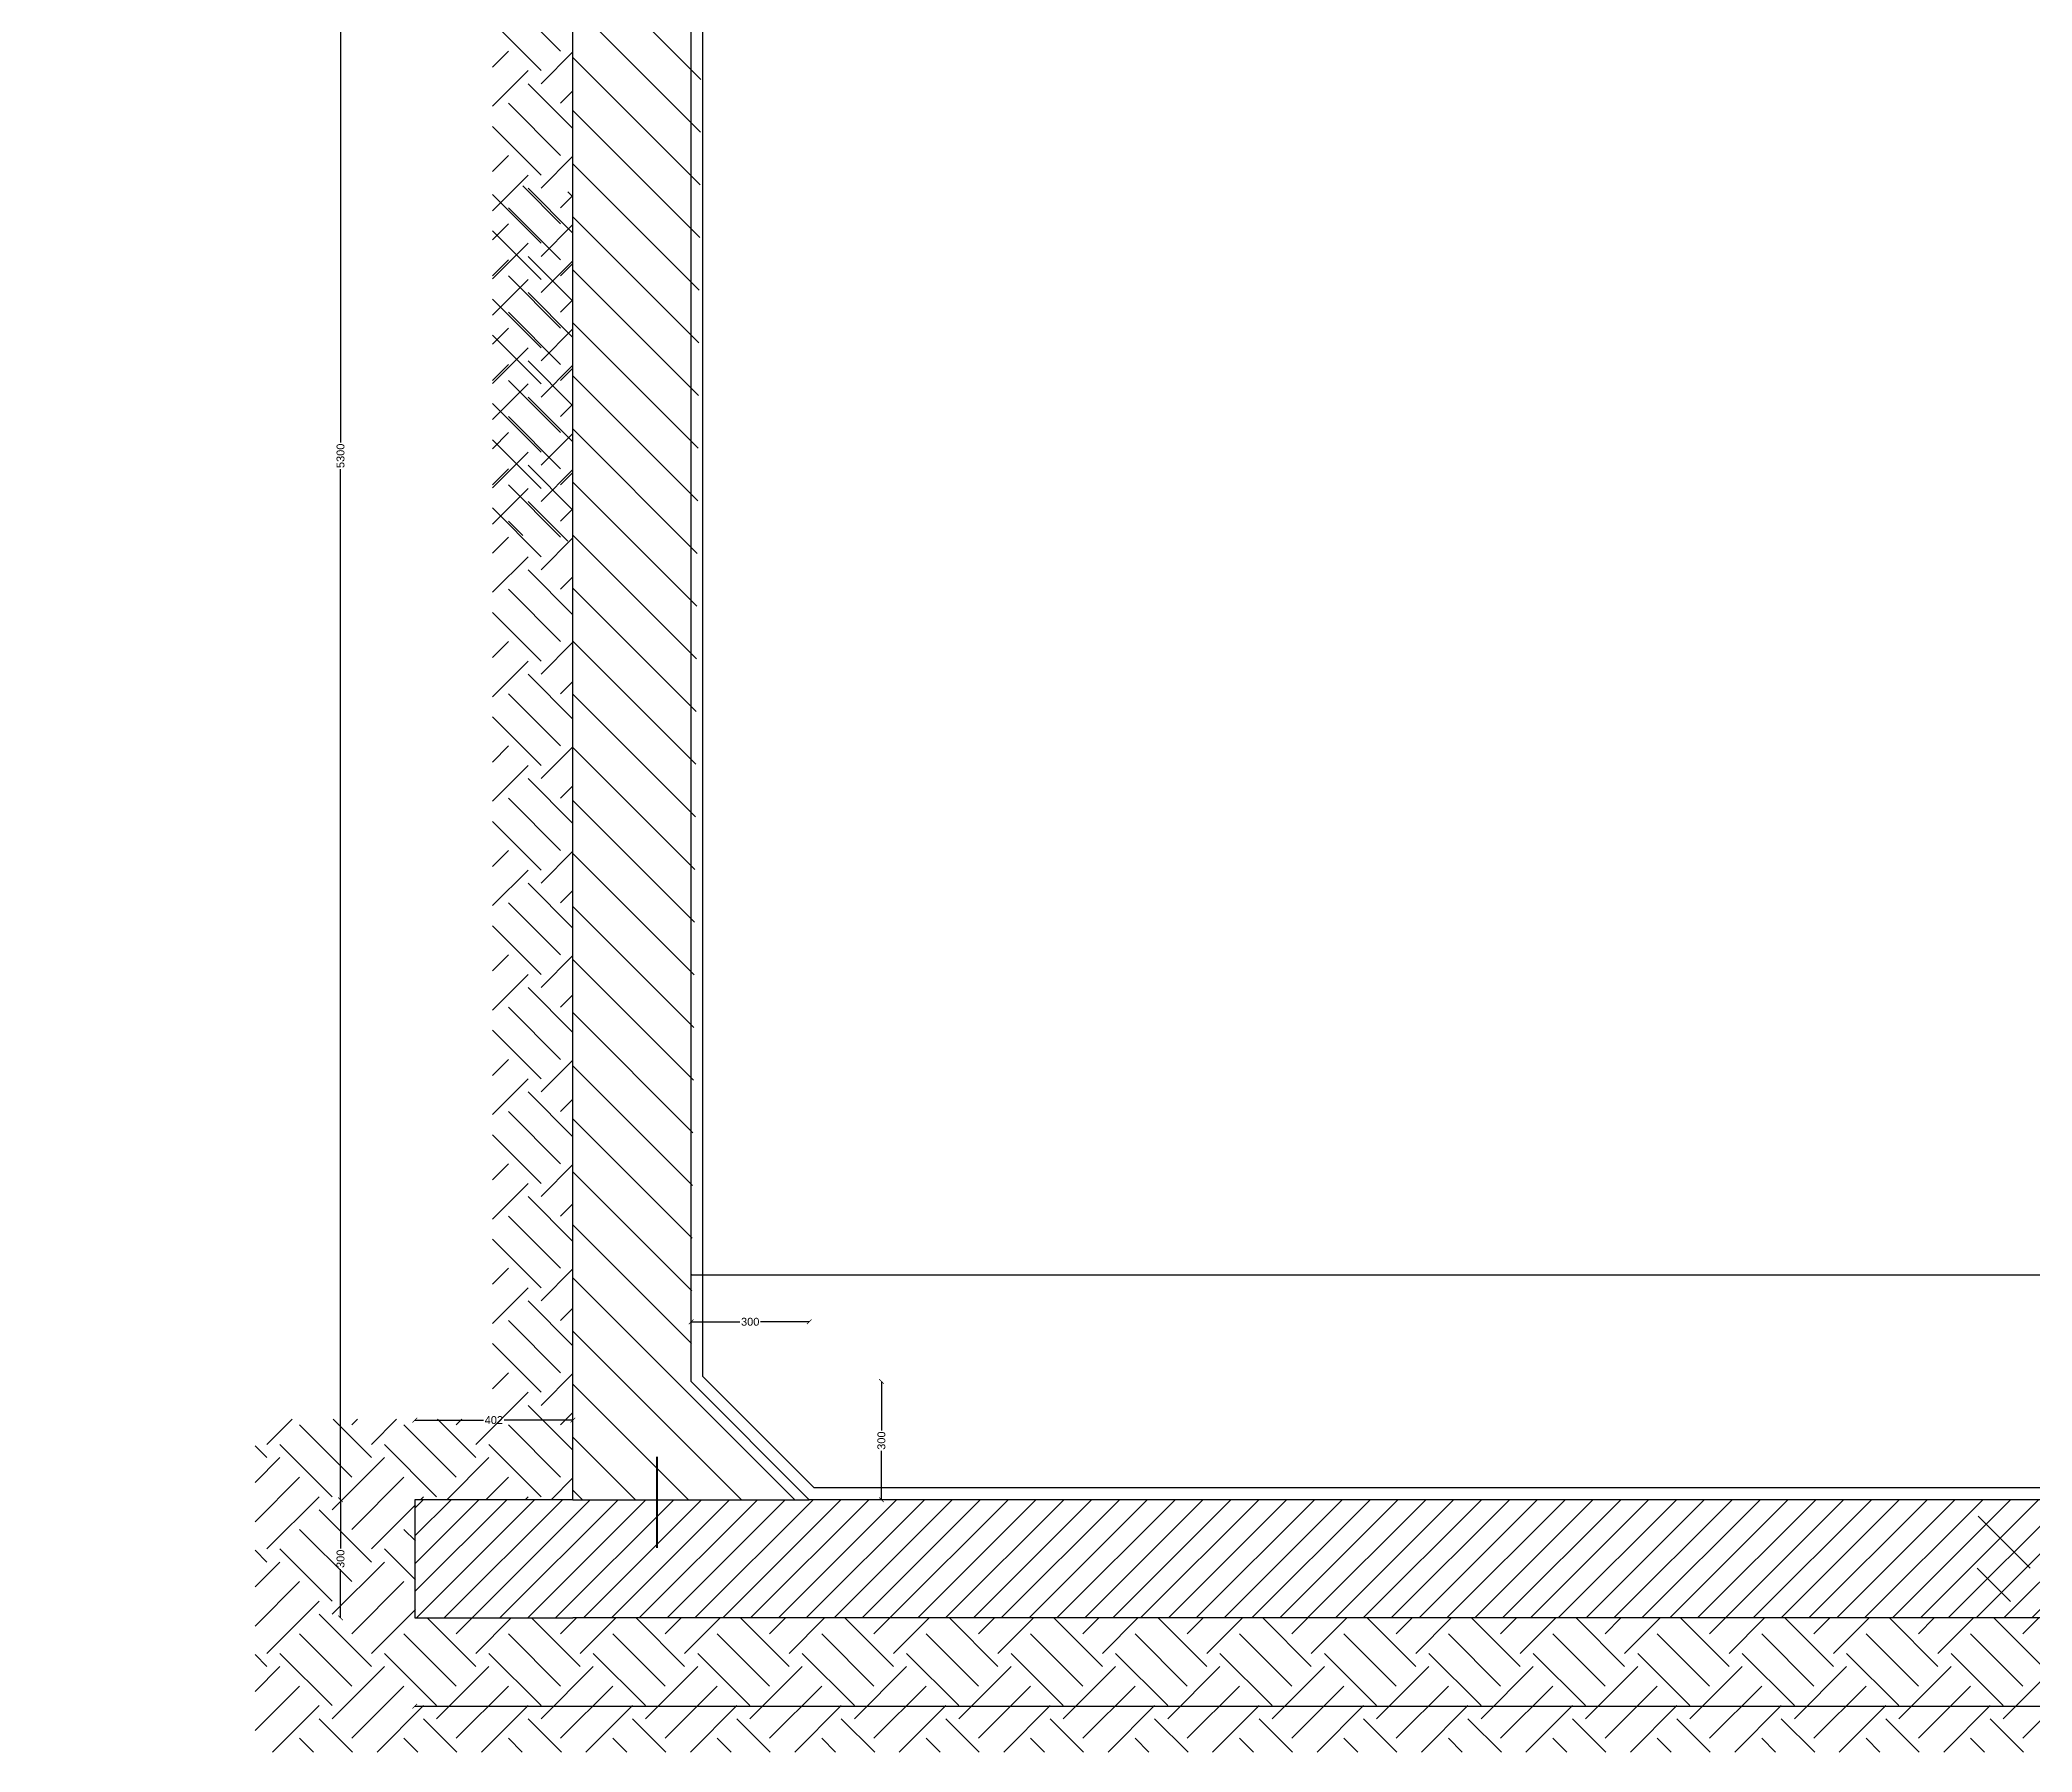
# Model space of a CAD drawing. Header units: millimetres. Extents: x 2969 to 3572, y -1471 to -565.
# Drawn here: x 3457 to 3507.6, y -1470.4 to -1426.9 of the extents above; entities that cross this region are included whole.
import ezdxf

# ---------------------------------------------------------------- set-up
doc = ezdxf.new("R2010")
doc.units = ezdxf.units.MM
doc.linetypes.add('Hidden', pattern=[71.4375, 47.625, -23.8125])
for name, color, linetype in [('05', 1, 'Continuous'), ('DIM', 4, 'Continuous'), ('H', 8, 'Continuous'), ('HATCH', 8, 'Continuous'), ('SW', 8, 'Continuous')]:
    doc.layers.add(name, color=color, linetype=linetype)
doc.layers.add('A-DETL-MLIN', color=7, linetype='Continuous', lineweight=35)
doc.styles.add('style1-bil', font='arial.ttf')
doc.dimstyles.new('PLAN DIN', dxfattribs={"dimtxt": 0.1, "dimasz": 0.04, "dimexe": 0.18, "dimexo": 0.0625, "dimgap": 0.04, "dimtad": 0, "dimdec": 0, "dimlfac": 100, "dimzin": 0, "dimdsep": 46, "dimtxsty": 'style1-bil', "dimblk": 'ARCHTICK', "dimcen": 0.09, "dimse1": 1, "dimse2": 1, "dimclrd": 160, "dimclrt": 7, "dimadec": 0, "dimazin": 0, "dimtfac": 1, "dimtdec": 0, "dimtofl": 0, "dimtmove": 2, "dimatfit": 3, "dimfxl": 0.18, "dimtolj": 1, "dimtzin": 0, "dimlwd": 25, "dimarcsym": 0})
doc.dimstyles.new('standard-01', dxfattribs={"dimtxt": 0.2, "dimasz": 0.12, "dimexe": 0.18, "dimexo": 0.0625, "dimgap": 0.04, "dimtad": 0, "dimzin": 0, "dimdsep": 46, "dimtxsty": 'style1-bil', "dimblk": 'ARCHTICK', "dimcen": 0.09, "dimse1": 1, "dimse2": 1, "dimclrd": 160, "dimclrt": 7, "dimadec": 0, "dimazin": 0, "dimtfac": 1, "dimtofl": 0, "dimtmove": 2, "dimatfit": 3, "dimfxl": 1, "dimtolj": 1, "dimtzin": 0, "dimlwd": 25, "dimarcsym": 2})
pattern_1 = [(135, (7179.8227, -2003.4866), (0.6735192, 0.6735192), [])]

# ---------------------------------------------------------------- blocks, each defined once
blk = doc.blocks.new('_ARCHTICK')
at = {"color": 0, "linetype": 'ByBlock', "const_width": 0.15}
blk.add_lwpolyline([(-0.5, -0.5), (0.5, 0.5)], dxfattribs=at)
blk = doc.blocks.new('*D15')
at = {"layer": 'Defpoints', "color": 0, "transparency": 16777216}
for p in [(3473.525, -1461.01), (3476.487, -1464.01), (3478.356, -1464.01)]:
    blk.add_point(p, dxfattribs=at)
at = {"layer": 'DIM', "color": 160, "lineweight": 25, "transparency": 16777216}
for p, q in [((3478.356, -1461.01), (3478.356, -1462.249)), ((3478.356, -1464.01), (3478.356, -1462.77))]:
    blk.add_line(p, q, dxfattribs=at)
at = {"layer": 'DIM', "color": 160, "lineweight": 25, "transparency": 16777216, "xscale": 0.12, "yscale": 0.12, "zscale": 0.12}
for p, rotation in [((3478.356, -1461.01), 90), ((3478.356, -1464.01), 270)]:
    blk.add_blockref('_ARCHTICK', p, dxfattribs=dict(at, rotation=rotation))
at = {"layer": 'DIM', "color": 7, "transparency": 16777216, "insert": (3478.356, -1462.51), "char_height": 0.2, "attachment_point": 5, "rotation": 90, "style": 'style1-bil'}
blk.add_mtext('\\A1;300', dxfattribs=at)
blk = doc.blocks.new('*D16')
at = {"layer": 'Defpoints', "color": 0, "transparency": 16777216}
for p in [(3476.525, -1459.493), (3473.525, -1461.01), (3476.525, -1464.01)]:
    blk.add_point(p, dxfattribs=at)
at = {"layer": 'DIM', "color": 160, "lineweight": 25, "transparency": 16777216}
for p, q in [((3473.525, -1459.493), (3474.764, -1459.493)), ((3476.525, -1459.493), (3475.285, -1459.493))]:
    blk.add_line(p, q, dxfattribs=at)
at = {"layer": 'DIM', "color": 160, "lineweight": 25, "transparency": 16777216, "xscale": 0.12, "yscale": 0.12, "zscale": 0.12, "rotation": 180}
blk.add_blockref('_ARCHTICK', (3473.525, -1459.493), dxfattribs=at)
at = {"layer": 'DIM', "color": 160, "lineweight": 25, "transparency": 16777216, "xscale": 0.12, "yscale": 0.12, "zscale": 0.12}
blk.add_blockref('_ARCHTICK', (3476.525, -1459.493), dxfattribs=at)
at = {"layer": 'DIM', "color": 7, "transparency": 16777216, "insert": (3475.025, -1459.493), "char_height": 0.2, "attachment_point": 5, "style": 'style1-bil'}
blk.add_mtext('\\A1;300', dxfattribs=at)
blk = doc.blocks.new('*D17')
at = {"layer": 'Defpoints', "color": 0, "transparency": 16777216}
for p in [(3466.51, -1461.989), (3466.51, -1464.01), (3470.525, -1464.01)]:
    blk.add_point(p, dxfattribs=at)
at = {"layer": 'DIM', "color": 160, "lineweight": 25, "transparency": 16777216}
for p, q in [((3466.51, -1461.989), (3468.253, -1461.989)), ((3470.525, -1461.989), (3468.781, -1461.989))]:
    blk.add_line(p, q, dxfattribs=at)
at = {"layer": 'DIM', "color": 160, "lineweight": 25, "transparency": 16777216, "xscale": 0.12, "yscale": 0.12, "zscale": 0.12, "rotation": 180}
blk.add_blockref('_ARCHTICK', (3466.51, -1461.989), dxfattribs=at)
at = {"layer": 'DIM', "color": 160, "lineweight": 25, "transparency": 16777216, "xscale": 0.12, "yscale": 0.12, "zscale": 0.12}
blk.add_blockref('_ARCHTICK', (3470.525, -1461.989), dxfattribs=at)
at = {"layer": 'DIM', "color": 7, "transparency": 16777216, "insert": (3468.517, -1461.989), "char_height": 0.2, "attachment_point": 5, "style": 'style1-bil'}
blk.add_mtext('\\A1;402', dxfattribs=at)
blk = doc.blocks.new('*D18')
at = {"layer": 'Defpoints', "color": 0, "transparency": 16777216}
for p in [(3466.51, -1464.01), (3464.624, -1467.01), (3466.51, -1467.01)]:
    blk.add_point(p, dxfattribs=at)
at = {"layer": 'DIM', "color": 160, "lineweight": 25, "transparency": 16777216}
for p, q in [((3464.624, -1464.01), (3464.624, -1465.249)), ((3464.624, -1467.01), (3464.624, -1465.77))]:
    blk.add_line(p, q, dxfattribs=at)
at = {"layer": 'DIM', "color": 160, "lineweight": 25, "transparency": 16777216, "xscale": 0.12, "yscale": 0.12, "zscale": 0.12}
for p, rotation in [((3464.624, -1464.01), 90), ((3464.624, -1467.01), 270)]:
    blk.add_blockref('_ARCHTICK', p, dxfattribs=dict(at, rotation=rotation))
at = {"layer": 'DIM', "color": 7, "transparency": 16777216, "insert": (3464.624, -1465.51), "char_height": 0.2, "attachment_point": 5, "rotation": 90, "style": 'style1-bil'}
blk.add_mtext('\\A1;300', dxfattribs=at)
blk = doc.blocks.new('*D19')
at = {"layer": 'Defpoints', "color": 0, "transparency": 16777216}
for p in [(3470.525, -1411.01), (3464.624, -1464.01), (3468.709, -1464.01)]:
    blk.add_point(p, dxfattribs=at)
at = {"layer": 'DIM', "color": 160, "lineweight": 25, "transparency": 16777216}
for p, q in [((3464.624, -1411.01), (3464.624, -1437.171)), ((3464.624, -1464.01), (3464.624, -1437.848))]:
    blk.add_line(p, q, dxfattribs=at)
at = {"layer": 'DIM', "color": 160, "lineweight": 25, "transparency": 16777216, "xscale": 0.12, "yscale": 0.12, "zscale": 0.12}
for p, rotation in [((3464.624, -1411.01), 90), ((3464.624, -1464.01), 270)]:
    blk.add_blockref('_ARCHTICK', p, dxfattribs=dict(at, rotation=rotation))
at = {"layer": 'DIM', "color": 7, "transparency": 16777216, "insert": (3464.624, -1437.51), "char_height": 0.2, "attachment_point": 5, "rotation": 90, "style": 'style1-bil'}
blk.add_mtext('\\A1;5300', dxfattribs=at)
blk = doc.blocks.new('*D22')
at = {"layer": 'Defpoints', "color": 0, "transparency": 16777216}
for p in [(3466.51, -1467.01), (3553.525, -1467.01), (3466.51, -1469.253)]:
    blk.add_point(p, dxfattribs=at)
at = {"layer": 'DIM', "color": 160, "lineweight": 25, "transparency": 16777216}
for p, q in [((3466.51, -1469.253), (3509.679, -1469.253)), ((3553.525, -1469.253), (3510.355, -1469.253))]:
    blk.add_line(p, q, dxfattribs=at)
at = {"layer": 'DIM', "color": 160, "lineweight": 25, "transparency": 16777216, "xscale": 0.12, "yscale": 0.12, "zscale": 0.12, "rotation": 180}
blk.add_blockref('_ARCHTICK', (3466.51, -1469.253), dxfattribs=at)
at = {"layer": 'DIM', "color": 160, "lineweight": 25, "transparency": 16777216, "xscale": 0.12, "yscale": 0.12, "zscale": 0.12}
blk.add_blockref('_ARCHTICK', (3553.525, -1469.253), dxfattribs=at)
at = {"layer": 'DIM', "color": 7, "transparency": 16777216, "insert": (3510.017, -1469.253), "char_height": 0.2, "attachment_point": 5, "style": 'style1-bil'}
blk.add_mtext('\\A1;8702', dxfattribs=at)
blk = doc.blocks.new('*D85')
at = {"layer": 'A-DETL-MLIN', "color": 160, "lineweight": 25, "transparency": 16777216}
for p, q in [((3473.525, -1458.305), (3509.836, -1458.305)), ((3546.525, -1458.305), (3510.214, -1458.305))]:
    blk.add_line(p, q, dxfattribs=at)
at = {"layer": 'Defpoints', "color": 0, "transparency": 16777216}
for p in [(3473.525, -1454.452), (3546.525, -1454.452), (3546.525, -1458.305)]:
    blk.add_point(p, dxfattribs=at)
at = {"layer": 'A-DETL-MLIN', "color": 160, "lineweight": 25, "transparency": 16777216, "xscale": 0.04, "yscale": 0.04, "zscale": 0.04, "rotation": 180}
blk.add_blockref('_ARCHTICK', (3473.525, -1458.305), dxfattribs=at)
at = {"layer": 'A-DETL-MLIN', "color": 160, "lineweight": 25, "transparency": 16777216, "xscale": 0.04, "yscale": 0.04, "zscale": 0.04}
blk.add_blockref('_ARCHTICK', (3546.525, -1458.305), dxfattribs=at)
at = {"layer": 'A-DETL-MLIN', "color": 7, "transparency": 16777216, "insert": (3510.025, -1458.305), "char_height": 0.1, "attachment_point": 5, "style": 'style1-bil'}
blk.add_mtext('\\A1;7300', dxfattribs=at)

msp = doc.modelspace()

# ---------------------------------------------------------------- hatches: boundary and pattern name
at = {"layer": 'H', "linetype": 'Hidden'}
h = msp.add_hatch(dxfattribs=at)
h.set_pattern_fill('EARTH', color=256, scale=7.5, angle=45, style=0)
h.set_pattern_definition([(135, (780.9398, -2016.3986), (-2e-16, 2.6516504), [1.875, -1.875]), (135, (781.437, -2015.9014), (-2e-16, 2.6516504), [1.875, -1.875]), (135, (781.9342, -2015.4042), (-2e-16, 2.6516504), [1.875, -1.875]), (45, (781.9342, -2015.0727), (2.6516504, 4e-16), [1.875, -1.875]), (45, (781.437, -2014.5755), (2.6516504, 4e-16), [1.875, -1.875]), (45, (780.9398, -2014.0784), (2.6516504, 4e-16), [1.875, -1.875])])
h.paths.add_polyline_path([(3468.479, -1419.93), (3456.99, -1419.93), (3456.99, -1416.884), (3470.053, -1417.01), (3470.525, -1417.438), (3470.525, -1417.218), (3470.525, -1417.01), (3470.525, -1419.145), (3470.525, -1419.607), (3470.525, -1419.884), (3470.525, -1439.697), (3468.479, -1439.433)])
h = msp.add_hatch(dxfattribs=at)
h.set_pattern_fill('EARTH', color=256, scale=7.5, angle=45, style=0)
h.set_pattern_definition([(135, (780.9398, -2007.5246), (-2e-16, 2.6516504), [1.875, -1.875]), (135, (781.437, -2007.0274), (-2e-16, 2.6516504), [1.875, -1.875]), (135, (781.9342, -2006.5302), (-2e-16, 2.6516504), [1.875, -1.875]), (45, (781.9342, -2006.1987), (2.6516504, 4e-16), [1.875, -1.875]), (45, (781.437, -2005.7016), (2.6516504, 4e-16), [1.875, -1.875]), (45, (780.9398, -2005.2044), (2.6516504, 4e-16), [1.875, -1.875])])
h.paths.add_polyline_path([(3468.479, -1430.559), (3470.525, -1430.823), (3470.525, -1437.392), (3468.479, -1437.392)])
h.paths.add_polyline_path([(3470.525, -1441.775), (3468.479, -1441.775), (3468.479, -1437.392), (3470.525, -1437.392)])
h.paths.add_polyline_path([(3468.479, -1441.775), (3470.525, -1441.775), (3470.525, -1464.01), (3466.525, -1464.01), (3466.525, -1467.01), (3470.525, -1467.01), (3532.996, -1467.01), (3532.508, -1470.418), (3462.453, -1470.418), (3462.453, -1461.969), (3468.479, -1461.969)])
at = {"layer": 'HATCH'}
h = msp.add_hatch(dxfattribs=at)
h.set_pattern_fill('ANSI31', color=256, scale=0.3, style=0)
h.set_pattern_definition(pattern_1)
h.paths.add_polyline_path([(3470.525, -1421.01), (3470.525, -1464.01), (3476.487, -1464.01), (3473.525, -1461.01), (3473.825, -1421.01)])
h = msp.add_hatch(dxfattribs=at)
h.set_pattern_fill('ANSI31', color=256, scale=0.3, style=0)
h.set_pattern_definition(pattern_1)
h.paths.add_polyline_path([(3506.176, -1466.592), (3506.176, -1464.427), (3507.526, -1464.427), (3507.526, -1466.592)])
at = {"layer": 'SW'}
h = msp.add_hatch(dxfattribs=at)
h.set_pattern_fill('ANSI31', color=256, scale=4, style=0)
h.set_pattern_definition([(45, (6442.47755, -2007.52457), (-0.35355339, 0.35355339), [])])
h.paths.add_polyline_path([(3549.525, -1467.01), (3553.525, -1467.01), (3553.525, -1464.01), (3549.525, -1464.01), (3543.525, -1464.01), (3476.525, -1464.01), (3470.525, -1464.01), (3466.51, -1464.01), (3466.51, -1467.01), (3470.525, -1467.01)])
h.paths.add_polyline_path([(3507.958, -1465.792), (3507.958, -1465.226), (3507.546, -1465.226), (3507.546, -1465.792)], flags=24)

# ---------------------------------------------------------------- linework, layer by layer
at = {"layer": '05'}
for p, q in [((3470.525, -1434.01), (3470.525, -1420.01)), ((3473.525, -1461.01), (3473.525, -1420.01)), ((3470.525, -1464.01), (3470.525, -1434.01)), ((3473.525, -1461.01), (3476.525, -1464.01)), ((3473.825, -1460.885), (3476.649, -1463.71)), ((3470.525, -1464.01), (3466.51, -1464.01)), ((3466.51, -1464.01), (3466.51, -1467.01)), ((3543.525, -1464.01), (3476.525, -1464.01)), ((3466.51, -1467.01), (3470.525, -1467.01)), ((3549.525, -1467.01), (3470.525, -1467.01))]:
    msp.add_line(p, q, dxfattribs=at)
at = {"layer": '05', "const_width": 0.05}
msp.add_lwpolyline([(3472.659, -1462.92), (3472.659, -1465.24)], dxfattribs=at)
at = {"layer": 'SW'}
for p, q in [((3473.825, -1460.885), (3473.825, -1420.01)), ((3543.401, -1463.71), (3476.649, -1463.71)), ((3470.525, -1464.01), (3476.525, -1464.01))]:
    msp.add_line(p, q, dxfattribs=at)

# ---------------------------------------------------------------- dimensions: what is measured, and where the dimension line sits
at = {"layer": 'A-DETL-MLIN'}
dim = msp.add_linear_dim(base=(3546.525, -1458.305), p1=(3473.525, -1454.452), p2=(3546.525, -1454.452), dimstyle='PLAN DIN', dxfattribs=at)
dim.commit()
dim.dimension.update_dxf_attribs({"geometry": '*D85', "text_midpoint": (3510.025, -1458.305)})
at = {"layer": 'DIM'}
for base, p1, p2, picture, middle in [((3464.624, -1464.01), (3470.525, -1411.01), (3468.709, -1464.01), '*D19', (3464.624, -1437.51)), ((3478.356, -1464.01), (3473.525, -1461.01), (3476.487, -1464.01), '*D15', (3478.356, -1462.51)), ((3464.624, -1467.01), (3466.51, -1464.01), (3466.51, -1467.01), '*D18', (3464.624, -1465.51))]:
    dim = msp.add_linear_dim(base=base, p1=p1, p2=p2, angle=90, dimstyle='standard-01', override={"dimdec": 0, "dimlfac": 100}, dxfattribs=at)
    dim.commit()
    dim.dimension.update_dxf_attribs({"geometry": picture, "text_midpoint": middle})
for base, p1, p2, picture, middle in [((3476.525, -1459.493), (3473.525, -1461.01), (3476.525, -1464.01), '*D16', (3475.025, -1459.493)), ((3466.5096, -1461.9885), (3470.5248, -1464.0096), (3466.5096, -1464.0096), '*D17', (3468.5172, -1461.9885)), ((3466.5096, -1469.2528), (3553.5248, -1467.0096), (3466.5096, -1467.0096), '*D22', (3510.0172, -1469.2528))]:
    dim = msp.add_linear_dim(base=base, p1=p1, p2=p2, dimstyle='standard-01', override={"dimdec": 0, "dimlfac": 100}, dxfattribs=at)
    dim.commit()
    dim.dimension.update_dxf_attribs({"geometry": picture, "text_midpoint": middle})

doc.saveas('drawing.dxf')
